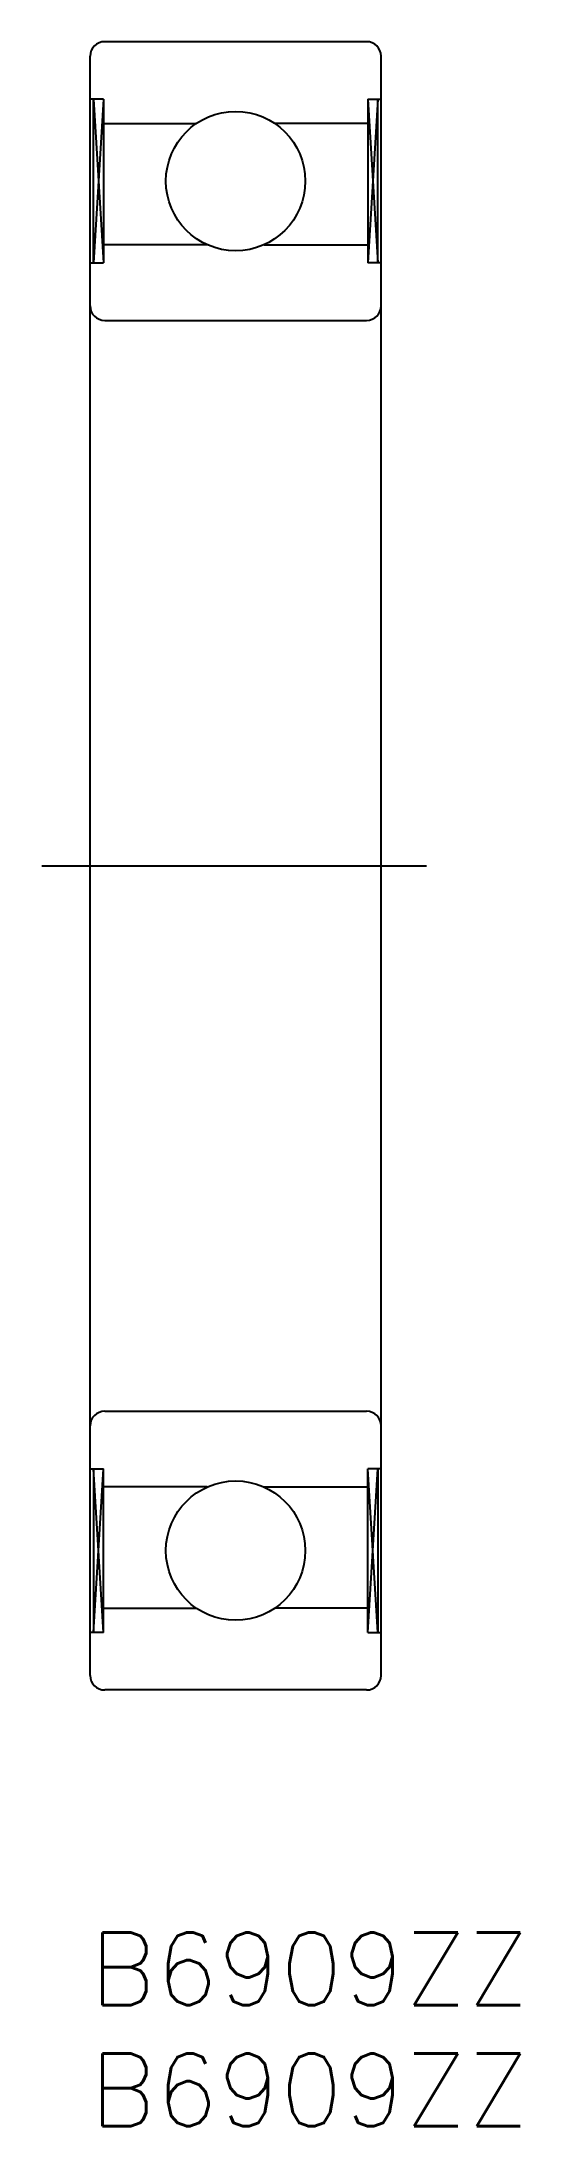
# Model space of a CAD drawing. Extents: x -2 to 17.7, y -8 to 78.
import ezdxf

# ---------------------------------------------------------------- set-up
doc = ezdxf.new("R2010")
doc.units = 0
doc.header["$LTSCALE"] = 0.5
doc.linetypes.add('CENTER', pattern=[50.8, 31.75, -6.35, 6.35, -6.35])
for name, color, linetype in [('MSM_CENTER', 1, 'CENTER'), ('MSM_CONTINUOUS', 7, 'CONTINUOUS'), ('MSM_NARROW', 5, 'CONTINUOUS'), ('MSM_PART_NUMBER', 7, 'CONTINUOUS')]:
    doc.layers.add(name, color=color, linetype=linetype)
doc.styles.get("Standard").update_dxf_attribs({"font": 'txt.shx', "height": 3, "bigfont": 'bigfont.shx'})

# ---------------------------------------------------------------- blocks, each defined once
blk = doc.blocks.new('*U2')
at = {"layer": 'MSM_PART_NUMBER'}
blk.add_text('B6909ZZ', height=3, dxfattribs=at).set_placement((0, -3))
blk = doc.blocks.new('*U3')
at = {"layer": 'MSM_PART_NUMBER'}
blk.add_text('B6909ZZ', height=3, dxfattribs=at).set_placement((0, -8))

msp = doc.modelspace()

# ---------------------------------------------------------------- linework, layer by layer
at = {"layer": 'MSM_CENTER'}
msp.add_line((-2, 44), (14, 44), dxfattribs=at)
at = {"layer": 'MSM_CONTINUOUS'}
for p, q in [((0, 10.6), (0, 77.4)), ((11.4, 78), (0.6, 78)), ((12, 10.6), (12, 77.4)), ((0.552, 75.625), (0, 75.625)), ((0.138, 68.875), (0.138, 75.625)), ((0.552, 75.625), (0.552, 68.875)), ((11.448, 75.625), (11.448, 68.875)), ((11.448, 75.625), (12, 75.625)), ((11.862, 68.875), (11.862, 75.625)), ((0.552, 74.625), (4.38, 74.625)), ((11.448, 74.625), (7.62, 74.625)), ((0, 68.875), (0.552, 68.875)), ((4.827, 69.625), (0.552, 69.625)), ((7.173, 69.625), (11.448, 69.625)), ((12, 68.875), (11.448, 68.875)), ((0.6, 66.5), (11.4, 66.5)), ((0.6, 21.5), (11.4, 21.5)), ((0, 19.125), (0.552, 19.125)), ((0.138, 19.125), (0.138, 12.375)), ((0.552, 12.375), (0.552, 19.125)), ((11.448, 12.375), (11.448, 19.125)), ((12, 19.125), (11.448, 19.125)), ((11.862, 19.125), (11.862, 12.375)), ((4.827, 18.375), (0.552, 18.375)), ((7.173, 18.375), (11.448, 18.375)), ((0.552, 13.375), (4.38, 13.375)), ((11.448, 13.375), (7.62, 13.375)), ((0.552, 12.375), (0, 12.375)), ((11.448, 12.375), (12, 12.375)), ((11.4, 10), (0.6, 10))]:
    msp.add_line(p, q, dxfattribs=at)
for centre in [(6, 72.25), (6, 15.75)]:
    msp.add_circle(centre, 2.875, dxfattribs=at)
for centre, start, end in [((0.6, 77.4), 90, 180), ((11.4, 77.4), 0, 90), ((0.6, 67.1), 180, 270), ((11.4, 67.1), 270, 0), ((0.6, 20.9), 90, 180), ((11.4, 20.9), 0, 90), ((0.6, 10.6), 180, 270), ((11.4, 10.6), 270, 0)]:
    msp.add_arc(centre, 0.6, start, end, dxfattribs=at)
at = {"layer": 'MSM_NARROW'}
for p, q in [((0.138, 75.625), (0.552, 68.875)), ((0.552, 75.625), (0.138, 68.875)), ((11.862, 75.625), (11.448, 68.875)), ((11.448, 75.625), (11.862, 68.875)), ((0.138, 12.375), (0.552, 19.125)), ((0.552, 12.375), (0.138, 19.125)), ((11.862, 12.375), (11.448, 19.125)), ((11.448, 12.375), (11.862, 19.125))]:
    msp.add_line(p, q, dxfattribs=at)

# ---------------------------------------------------------------- block references
at = {"layer": 'MSM_CONTINUOUS'}
for name in ['*U2', '*U3']:
    msp.add_blockref(name, (0, 0), dxfattribs=at)

doc.saveas('drawing.dxf')
